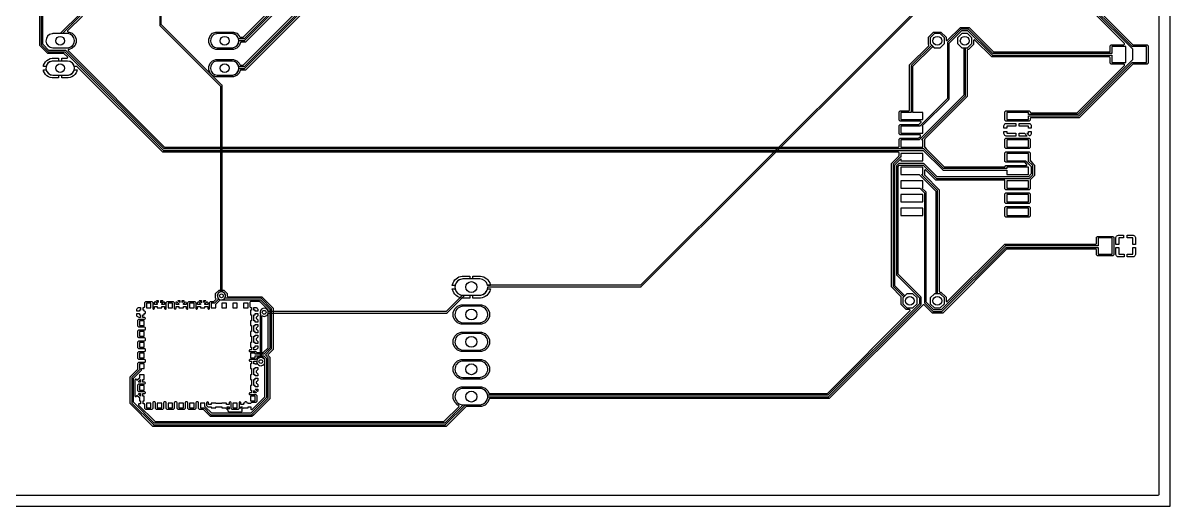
# Model space of a CAD drawing. Header units: millimetres. Extents: x -10 to 160, y 0 to 134.
# Drawn here: x 53.7 to 160, y 0 to 44.8 of the extents above; entities that cross this region are included whole.
import ezdxf

# ---------------------------------------------------------------- set-up
doc = ezdxf.new("R2010")
doc.units = ezdxf.units.MM

msp = doc.modelspace()

# ---------------------------------------------------------------- linework, layer by layer
at = {"layer": '16_copper'}
for points in [[(66.37, 82.83), (66.37, 44.65), (66.37, 44.64), (66.37, 44.64, 0.087654), (66.38, 44.61), (66.39, 44.61), (66.39, 44.6), (72.01, 38.98), (72.01, 19.88), (71.96, 19.87, 0.876976), (72.11, 19.13), (72.16, 19.14, 0.818106), (72.16, 19.88), (72.16, 39.01), (72.16, 39.02), (72.16, 39.03, 0.087654), (72.15, 39.06), (72.14, 39.06), (72.14, 39.07), (66.52, 44.68), (66.52, 82.87)], [(143.81, 53.39), (110.92, 20.5), (96.75, 20.5), (96.75, 20.51, 0.330355), (96.05, 21.08), (94.45, 21.08), (94.38, 21.07, 0.862606), (94.38, 19.57), (94.43, 19.56), (92.93, 18.06), (76.42, 18.06), (76.41, 18.11, 1), (75.69, 17.86), (75.71, 17.82), (75.73, 17.77, 0.32024), (75.67, 17.69), (75.67, 17.69), (75.67, 17.68), (75.67, 13.78), (75.62, 13.77, 0.876976), (75.77, 13.03), (75.82, 13.04, 0.818106), (75.82, 13.78), (75.82, 17.65), (75.84, 17.67), (75.88, 17.64, 0.491232), (76.42, 17.91), (92.96, 17.91), (92.97, 17.91), (92.98, 17.91, 0.087654), (93.01, 17.92), (93.01, 17.92), (93.02, 17.93), (94.65, 19.56), (96.05, 19.56), (96.12, 19.57, 0.357806), (96.77, 20.28), (96.77, 20.35), (110.95, 20.35), (110.96, 20.35), (110.96, 20.35, 0.087654), (110.99, 20.36), (110.99, 20.36), (111, 20.37), (143.9, 53.26)]]:
    msp.add_lwpolyline(points, format="xyb", dxfattribs=at)
for points in [[(57.91, 42.53, 0.906346), (57.84, 43.84), (56.46, 43.84), (56.39, 43.83, 0.906346), (56.46, 42.52), (57.84, 42.52)], [(73.15, 42.53, 0.906346), (73.08, 43.84), (71.7, 43.84), (71.63, 43.83, 0.906346), (71.7, 42.52), (73.08, 42.52)], [(57.91, 39.99, 0.906346), (57.84, 41.3), (56.46, 41.3), (56.39, 41.29, 0.906346), (56.46, 39.98), (57.84, 39.98)], [(73.15, 39.99, 0.906346), (73.08, 41.3), (71.7, 41.3), (71.63, 41.29, 0.906346), (71.7, 39.98), (73.08, 39.98)], [(96.12, 17.03, 0.906347), (96.05, 18.54), (94.45, 18.54), (94.38, 18.53, 0.906347), (94.45, 17.02), (96.05, 17.02)], [(96.12, 14.49, 0.906347), (96.05, 16), (94.45, 16), (94.38, 15.99, 0.906347), (94.45, 14.48), (96.05, 14.48)], [(96.12, 11.95, 0.906347), (96.05, 13.46), (94.45, 13.46), (94.38, 13.45, 0.906347), (94.45, 11.94), (96.05, 11.94)], [(96.12, 9.41, 0.906347), (96.05, 10.92), (94.45, 10.92), (94.38, 10.91, 0.906347), (94.45, 9.4), (96.05, 9.4)]]:
    msp.add_lwpolyline(points, format="xyb", close=True, dxfattribs=at)
for points in [[(139.09, 42.91), (139.09, 43.45), (138.7, 43.84), (138.16, 43.84), (137.77, 43.45), (137.77, 42.91), (138.16, 42.52), (138.7, 42.52)], [(141.63, 42.91), (141.63, 43.45), (141.24, 43.84), (140.7, 43.84), (140.31, 43.45), (140.31, 42.91), (140.7, 42.52), (141.24, 42.52)], [(136.55, 18.78), (136.55, 19.32), (136.16, 19.71), (135.62, 19.71), (135.23, 19.32), (135.23, 18.78), (135.62, 18.39), (136.16, 18.39)], [(139.09, 18.78), (139.09, 19.32), (138.7, 19.71), (138.16, 19.71), (137.77, 19.32), (137.77, 18.78), (138.16, 18.39), (138.7, 18.39)]]:
    msp.add_lwpolyline(points, close=True, dxfattribs=at)
at = {"layer": '1_copper'}
for points in [[(158.91, 1.02, 0.392588), (158.98, 1.09), (158.98, 133.2), (158.98, 133.2, 0.392588), (158.91, 133.27), (-9.07, 133.27), (-9.07, 133.27, 0.392588), (-9.14, 133.2), (-9.14, 1.09), (-9.14, 1.09, 0.392588), (-9.07, 1.02), (158.91, 1.02)], [(73.15, 39.99, 0.357805), (73.71, 40.61), (73.71, 40.61), (74.22, 40.61), (74.23, 40.62), (74.24, 40.62, 0.087654), (74.26, 40.63), (74.27, 40.63), (74.27, 40.64), (132.34, 98.7), (132.38, 98.74), (132.4, 98.76, 0.752228), (132.29, 98.87), (132.28, 98.86, 0.183633), (132.23, 98.81), (74.19, 40.77), (73.7, 40.77), (73.69, 40.8, 0.330356), (73.08, 41.3), (71.7, 41.3), (71.63, 41.29, 0.906346), (71.7, 39.98), (73.08, 39.98)], [(137.08, 35.26), (137.01, 35.26), (139.5, 37.74), (139.5, 37.75), (139.51, 37.75, 0.087651), (139.52, 37.78), (139.52, 37.79), (139.52, 37.8), (139.52, 42.95), (140.7, 44.12), (141.24, 44.12), (143.51, 41.86), (143.51, 41.85), (143.52, 41.85, 0.087651), (143.54, 41.84), (143.55, 41.84), (143.56, 41.83), (154.61, 41.83), (154.61, 41.16), (155.91, 41.16), (155.91, 42.66), (154.61, 42.66), (154.61, 41.99), (143.59, 41.99), (141.33, 44.25), (141.32, 44.25), (141.32, 44.26, 0.087651), (141.29, 44.27), (141.28, 44.27), (141.27, 44.27), (140.67, 44.27), (140.66, 44.27), (140.65, 44.27, 0.087654), (140.62, 44.26), (140.62, 44.26), (140.61, 44.25), (139.39, 43.03), (139.39, 43.02), (139.38, 43.02, 0.087651), (139.37, 42.99), (139.37, 42.99), (139.37, 42.98), (139.37, 37.83), (136.8, 35.26), (135.05, 35.26), (135.05, 34.59), (137.08, 34.59)], [(137.08, 36.53), (136.17, 36.53), (136.17, 40.81), (138.02, 42.66), (138.16, 42.52), (138.7, 42.52), (139.09, 42.91), (139.09, 43.45), (138.7, 43.84), (138.16, 43.84), (137.77, 43.45), (137.77, 42.91), (137.91, 42.77), (136.04, 40.9), (136.03, 40.89), (136.03, 40.88, 0.087651), (136.02, 40.86), (136.02, 40.85), (136.02, 40.84), (136.02, 36.53), (135.05, 36.53), (135.05, 35.86), (137.08, 35.86)], [(137.08, 33.99), (136.96, 33.99), (141.02, 38.05), (141.03, 38.05), (141.03, 38.06, 0.087651), (141.04, 38.08), (141.05, 38.09), (141.05, 38.1), (141.05, 42.52), (141.24, 42.52), (141.63, 42.91), (141.63, 43.45), (141.24, 43.84), (140.7, 43.84), (140.31, 43.45), (140.31, 42.91), (140.7, 42.52), (140.89, 42.52), (140.89, 38.13), (136.75, 33.99), (135.05, 33.99), (135.05, 33.32), (137.08, 33.32)], [(55.59, 40.79), (55.61, 40.91), (55.68, 41.07), (55.78, 41.22), (55.91, 41.35), (56.06, 41.45), (56.22, 41.52), (56.4, 41.55), (57, 41.55), (57, 41.3), (56.46, 41.3), (56.39, 41.29, 0.303347), (55.85, 40.8), (55.85, 40.79)], [(56.4, 39.73), (56.22, 39.76), (56.06, 39.83), (55.91, 39.93), (55.78, 40.06), (55.68, 40.21), (55.61, 40.37), (55.59, 40.49), (55.85, 40.49), (55.85, 40.48, 0.330356), (56.46, 39.98), (57, 39.98), (57, 39.73)], [(57.3, 39.73), (57.3, 39.98), (57.84, 39.98), (57.91, 39.99, 0.303347), (58.45, 40.48), (58.45, 40.49), (58.71, 40.49), (58.69, 40.37), (58.62, 40.21), (58.52, 40.06), (58.39, 39.93), (58.24, 39.83), (58.08, 39.76), (57.9, 39.73)], [(92.82, 7.54), (92.83, 7.55, 0.087654), (92.85, 7.56), (92.86, 7.56), (92.87, 7.57), (94.7, 9.4), (96.05, 9.4), (96.12, 9.41, 0.357806), (96.77, 10.12), (96.77, 10.13), (128.32, 10.13), (128.33, 10.14), (128.34, 10.14, 0.087654), (128.36, 10.15), (128.37, 10.15), (128.37, 10.16), (136.91, 18.69), (136.91, 18.7), (136.92, 18.7, 0.087651), (136.93, 18.73), (136.93, 18.74), (136.93, 18.75), (136.93, 19.35), (136.93, 19.36), (136.93, 19.37, 0.087654), (136.92, 19.4), (136.91, 19.4), (136.91, 19.41), (134.8, 21.52), (134.8, 31.52), (134.91, 31.62), (137.13, 31.62), (138.33, 30.43), (138.33, 30.42), (138.34, 30.42, 0.087651), (138.36, 30.41), (138.37, 30.41), (138.38, 30.4), (146.91, 30.4), (146.92, 30.41), (146.93, 30.41, 0.087654), (146.95, 30.42), (146.96, 30.42), (146.97, 30.43), (147.27, 30.73), (147.28, 30.74), (147.28, 30.74, 0.087651), (147.29, 30.77), (147.29, 30.78), (147.29, 30.78), (147.29, 31.55), (147.29, 31.56), (147.29, 31.56, 0.087654), (147.28, 31.59), (147.28, 31.59), (147.27, 31.6), (146.82, 32.05), (146.89, 32.05), (146.89, 32.72), (144.86, 32.72), (144.86, 32.05), (146.6, 32.05), (147.14, 31.52), (147.14, 30.82), (146.88, 30.56), (138.41, 30.56), (137.21, 31.75), (137.21, 31.76), (137.2, 31.76, 0.087651), (137.18, 31.77), (137.17, 31.77), (137.16, 31.78), (134.87, 31.78), (134.87, 31.77), (134.86, 31.77, 0.087654), (134.83, 31.76), (134.83, 31.76), (134.82, 31.75), (134.67, 31.6), (134.66, 31.59), (134.66, 31.59, 0.087651), (134.65, 31.56), (134.65, 31.56), (134.65, 31.55), (134.65, 21.49), (134.65, 21.48), (134.65, 21.47, 0.087654), (134.66, 21.45), (134.66, 21.44), (134.67, 21.43), (136.78, 19.32), (136.78, 18.78), (128.29, 10.29), (96.76, 10.29), (96.75, 10.35, 0.330355), (96.05, 10.92), (94.45, 10.92), (94.38, 10.91, 0.906347), (94.45, 9.4), (94.48, 9.4), (92.78, 7.7), (65.87, 7.7), (63.93, 9.63), (63.93, 11.86), (64.67, 12.6), (64.68, 12.6), (64.68, 12.61, 0.087651), (64.69, 12.63), (64.69, 12.64), (64.69, 12.65), (64.69, 12.76), (64.92, 12.76), (64.92, 13.19), (64.49, 13.19), (64.49, 12.76), (64.54, 12.76), (64.54, 12.68), (63.8, 11.94), (63.8, 11.93), (63.79, 11.93, 0.087651), (63.78, 11.9), (63.78, 11.9), (63.78, 11.89), (63.78, 9.6), (63.78, 9.59), (63.78, 9.58, 0.087654), (63.79, 9.56), (63.8, 9.55), (63.8, 9.55), (65.78, 7.57), (65.79, 7.56), (65.8, 7.56, 0.087651), (65.82, 7.55), (65.83, 7.54), (65.84, 7.54), (92.81, 7.54)], [(136.55, 18.78), (136.55, 19.32), (136.16, 19.71), (135.62, 19.71), (135.43, 19.52), (134.49, 20.45), (134.49, 31.67), (135.05, 32.23), (135.05, 32.05), (137.08, 32.05), (137.08, 32.72), (135.05, 32.72), (135.05, 32.38), (135.03, 32.38, 0.14431), (134.99, 32.37), (134.98, 32.37), (134.97, 32.36), (134.36, 31.75), (134.36, 31.75), (134.35, 31.74, 0.087651), (134.34, 31.72), (134.34, 31.71), (134.34, 31.7), (134.34, 20.42), (134.34, 20.41), (134.34, 20.4, 0.087654), (134.35, 20.38), (134.36, 20.37), (134.36, 20.37), (135.32, 19.41), (135.23, 19.32), (135.23, 18.78), (135.62, 18.39), (136.16, 18.39)], [(139.09, 18.78), (139.09, 19.32), (138.7, 19.71), (138.46, 19.71), (138.46, 29.26), (138.45, 29.27), (138.45, 29.28, 0.087654), (138.44, 29.3), (138.44, 29.31), (138.43, 29.31), (136.96, 30.78), (137.08, 30.78), (137.08, 31.45), (135.05, 31.45), (135.05, 30.78), (136.75, 30.78), (138.3, 29.23), (138.3, 19.71), (138.16, 19.71), (137.77, 19.32), (137.77, 18.78), (138.16, 18.39), (138.7, 18.39)], [(138.84, 18.06), (138.85, 18.06, 0.087654), (138.88, 18.07), (138.88, 18.08), (138.89, 18.08), (144.81, 24), (153.34, 24), (153.34, 23.38), (154.64, 23.38), (154.64, 24.88), (153.34, 24.88), (153.34, 24.16), (144.78, 24.16), (144.77, 24.15), (144.76, 24.15, 0.087654), (144.74, 24.14), (144.73, 24.14), (144.73, 24.13), (138.8, 18.21), (138.11, 18.21), (137.39, 18.93), (137.39, 29.11), (137.39, 29.12), (137.39, 29.13, 0.087654), (137.38, 29.15), (137.37, 29.16), (137.37, 29.16), (137.01, 29.51), (137.08, 29.51), (137.08, 30.18), (135.05, 30.18), (135.05, 29.51), (136.8, 29.51), (137.24, 29.08), (137.24, 18.9), (137.24, 18.89), (137.24, 18.88, 0.087654), (137.25, 18.86), (137.25, 18.85), (137.26, 18.84), (138.02, 18.08), (138.03, 18.08), (138.03, 18.07, 0.087651), (138.06, 18.06), (138.07, 18.06), (138.07, 18.06), (138.84, 18.06)], [(93.48, 20.47), (93.5, 20.56), (93.55, 20.71), (93.62, 20.85), (93.71, 20.98), (93.83, 21.09), (93.96, 21.19), (94.1, 21.26), (94.25, 21.31), (94.41, 21.34), (95.1, 21.34), (95.1, 21.08), (94.45, 21.08), (94.38, 21.07, 0.303346), (93.75, 20.51), (93.74, 20.47)], [(96.76, 20.47), (96.75, 20.51, 0.330355), (96.05, 21.08), (95.4, 21.08), (95.4, 21.34), (96.09, 21.34), (96.25, 21.31), (96.4, 21.26), (96.54, 21.19), (96.67, 21.09), (96.79, 20.98), (96.88, 20.85), (96.95, 20.71), (97, 20.56), (97.02, 20.47)], [(76.58, 18.26), (76.58, 14.66), (76.02, 14.1), (75.21, 14.1), (75.21, 14.19), (74.78, 14.19), (74.78, 13.76), (75.21, 13.76), (75.21, 13.94), (76.02, 13.94), (76.28, 13.68), (76.28, 10.09), (74.8, 8.61), (71.2, 8.61), (70.56, 9.25), (70.56, 9.54), (70.14, 9.54), (70.14, 9.11), (70.49, 9.11), (71.12, 8.48), (71.12, 8.48), (71.13, 8.47, 0.087651), (71.15, 8.46), (71.16, 8.46), (71.17, 8.46), (74.83, 8.46), (74.84, 8.46), (74.85, 8.46, 0.087654), (74.87, 8.47), (74.88, 8.48), (74.88, 8.48), (76.41, 10), (76.41, 10.01), (76.42, 10.02, 0.087651), (76.43, 10.04), (76.43, 10.05), (76.43, 10.06), (76.43, 13.72), (76.43, 13.72), (76.43, 13.73, 0.087654), (76.42, 13.76), (76.41, 13.76), (76.41, 13.77), (76.16, 14.02), (76.71, 14.58), (76.72, 14.58), (76.72, 14.59, 0.087651), (76.73, 14.61), (76.73, 14.62), (76.73, 14.63), (76.73, 18.29), (76.73, 18.3), (76.73, 18.3, 0.087654), (76.72, 18.33), (76.72, 18.33), (76.71, 18.34), (75.8, 19.26), (75.79, 19.26), (75.78, 19.27, 0.087651), (75.76, 19.28), (75.75, 19.28), (75.74, 19.28), (72.39, 19.28), (72.4, 19.3, 1), (71.77, 19.72), (71.75, 19.67, 0.303346), (71.8, 19.26), (71.84, 19.22), (71.84, 19.22), (71.45, 18.83), (71.14, 18.83), (71.14, 18.4), (71.56, 18.4), (71.56, 18.73), (71.96, 19.13), (75.71, 19.13)], [(94.41, 19.3), (94.25, 19.33), (94.1, 19.38), (93.96, 19.45), (93.83, 19.55), (93.71, 19.66), (93.62, 19.79), (93.55, 19.93), (93.5, 20.08), (93.48, 20.17), (93.74, 20.17), (93.75, 20.13, 0.330355), (94.45, 19.56), (95.1, 19.56), (95.1, 19.3)], [(95.4, 19.3), (95.4, 19.56), (96.05, 19.56), (96.12, 19.57, 0.303346), (96.75, 20.13), (96.76, 20.17), (97.02, 20.17), (97, 20.08), (96.95, 19.93), (96.88, 19.79), (96.79, 19.66), (96.67, 19.55), (96.54, 19.45), (96.4, 19.38), (96.25, 19.33), (96.09, 19.3)], [(75.93, 14.25), (75.94, 14.25, 0.087654), (75.96, 14.26), (75.97, 14.27), (75.98, 14.27), (76.41, 14.7), (76.41, 14.71), (76.42, 14.72, 0.087651), (76.43, 14.74), (76.43, 14.75), (76.43, 14.76), (76.43, 18.16), (76.43, 18.17), (76.43, 18.17), (76.43, 18.17), (76.43, 18.18, 0.01577), (76.43, 18.18), (76.42, 18.19), (76.42, 18.19), (76.42, 18.19), (76.42, 18.2, 0.015774), (76.42, 18.2), (76.41, 18.21), (76.41, 18.21), (76.41, 18.21), (76.41, 18.21), (76.41, 18.22), (75.67, 18.95), (75.66, 18.96), (75.66, 18.96, 0.087651), (75.63, 18.97), (75.63, 18.97), (75.62, 18.97), (74.79, 18.97), (74.79, 18.97, 0.392588), (74.72, 18.9), (74.72, 18.52), (74.72, 18.51, 0.392588), (74.79, 18.44), (74.89, 18.44), (74.89, 18.19), (74.78, 18.19), (74.78, 17.76), (74.89, 17.76), (74.89, 17.19), (74.78, 17.19), (74.78, 16.76), (74.89, 16.76), (74.89, 16.19), (74.78, 16.19), (74.78, 15.76), (74.89, 15.76), (74.89, 15.19), (74.78, 15.19), (74.78, 14.76), (74.89, 14.76), (74.89, 14.5), (74.74, 14.5), (74.74, 14.5), (74.73, 14.5, 0.02873), (74.72, 14.5), (74.72, 14.5), (74.72, 14.5), (74.71, 14.5), (74.71, 14.5), (74.71, 14.5, 0.298047), (74.66, 14.42), (74.66, 14.41, 0.414214), (74.74, 14.34), (75.27, 14.34), (75.34, 14.27), (75.35, 14.27), (75.35, 14.26, 0.087651), (75.38, 14.25), (75.38, 14.25), (75.39, 14.25), (75.92, 14.25)], [(96.12, 17.03, 0.906347), (96.05, 18.54), (94.45, 18.54), (94.38, 18.53, 0.906347), (94.45, 17.02), (96.05, 17.02)], [(75.21, 17.08), (75.21, 17.19), (75.1, 17.19), (75.1, 17.76), (75.21, 17.76), (75.21, 17.86), (75.46, 17.86), (75.46, 17.72), (75.45, 17.66), (75.41, 17.6), (75.37, 17.55), (75.34, 17.54, 0.430555), (75.31, 17.43), (75.32, 17.42), (75.32, 17.42), (75.32, 17.42), (75.33, 17.41), (75.33, 17.41, 0.016747), (75.34, 17.4), (75.37, 17.39), (75.41, 17.34), (75.45, 17.28), (75.46, 17.22), (75.46, 17.08)], [(75.21, 16.08), (75.21, 16.19), (75.1, 16.19), (75.1, 16.76), (75.21, 16.76), (75.21, 16.86), (75.46, 16.86), (75.46, 16.72), (75.45, 16.66), (75.41, 16.6), (75.37, 16.55), (75.34, 16.54, 0.430484), (75.31, 16.43), (75.32, 16.42), (75.32, 16.42), (75.32, 16.42), (75.33, 16.41), (75.33, 16.41, 0.016745), (75.34, 16.4), (75.37, 16.39), (75.41, 16.34), (75.45, 16.28), (75.46, 16.22), (75.46, 16.08)], [(96.12, 14.49, 0.906347), (96.05, 16), (94.45, 16), (94.38, 15.99, 0.906347), (94.45, 14.48), (96.05, 14.48)], [(75.21, 15.08), (75.21, 15.19), (75.1, 15.19), (75.1, 15.76), (75.21, 15.76), (75.21, 15.86), (75.46, 15.86), (75.46, 15.72), (75.45, 15.66), (75.41, 15.6), (75.37, 15.55), (75.34, 15.54, 0.430518), (75.31, 15.43), (75.32, 15.42), (75.32, 15.42), (75.32, 15.42), (75.33, 15.41), (75.33, 15.41, 0.016753), (75.34, 15.4), (75.37, 15.39), (75.41, 15.34), (75.45, 15.28), (75.46, 15.22), (75.46, 15.08)], [(72.14, 9.54), (72.14, 9.53), (71.56, 9.53), (71.56, 9.54), (71.14, 9.54), (71.14, 9.43), (70.88, 9.43), (70.88, 9.58), (70.88, 9.58), (70.88, 9.59, 0.02873), (70.88, 9.6), (70.88, 9.6), (70.88, 9.6), (70.88, 9.61), (70.88, 9.61), (70.88, 9.61, 0.298047), (70.8, 9.66), (70.79, 9.66, 0.414214), (70.72, 9.58), (70.72, 9.34), (70.72, 9.33), (70.72, 9.33, 0.072148), (70.73, 9.3), (70.73, 9.3), (70.74, 9.29), (70.79, 9.24), (70.8, 9.23), (70.8, 9.23, 0.087651), (70.83, 9.22), (70.83, 9.22), (70.84, 9.22), (71.14, 9.22), (71.14, 9.11), (71.56, 9.11), (71.56, 9.22), (72.14, 9.22), (72.14, 9.11), (72.47, 9.11), (72.7, 8.88), (72.69, 8.88), (72.69, 8.87, 0.402589), (72.74, 8.77), (72.75, 8.76), (72.75, 8.76, 0.008645), (72.76, 8.76), (73.94, 8.76), (73.95, 8.76), (73.95, 8.76, 0.547525), (74, 8.89), (73.99, 8.9), (73.98, 8.9, 0.009292), (73.98, 8.91), (73.98, 8.91), (73.96, 8.93), (74.14, 9.11), (74.56, 9.11), (74.56, 9.22), (74.82, 9.22), (74.82, 9.08), (74.81, 9.04, 0.663356), (74.92, 8.95), (74.93, 8.96), (74.93, 8.96, 0.009565), (74.94, 8.97), (76.1, 10.13), (76.11, 10.14), (76.11, 10.14, 0.087651), (76.12, 10.17), (76.12, 10.18), (76.12, 10.18), (76.12, 13.59), (76.12, 13.6), (76.12, 13.6), (76.12, 13.6), (76.12, 13.61, 0.01578), (76.12, 13.61), (76.12, 13.62), (76.12, 13.62), (76.12, 13.62), (76.11, 13.63, 0.015783), (76.11, 13.63), (76.11, 13.64), (76.11, 13.64), (76.1, 13.64), (76.1, 13.64), (76.1, 13.64), (75.98, 13.77), (75.97, 13.77), (75.96, 13.78, 0.087651), (75.94, 13.79), (75.93, 13.79), (75.92, 13.79), (75.44, 13.79), (75.43, 13.79, 0.334879), (75.36, 13.73), (75.36, 13.73, 0.022111), (75.36, 13.72), (75.36, 13.69), (75.27, 13.6), (74.74, 13.6), (74.73, 13.6, 0.352856), (74.66, 13.53), (74.66, 13.52, 0.329578), (74.71, 13.44), (74.72, 13.44), (74.72, 13.44), (74.72, 13.44), (74.72, 13.44), (74.73, 13.44, 0.03293), (74.74, 13.44), (74.74, 13.44), (74.74, 13.44), (74.89, 13.44), (74.89, 13.19), (74.78, 13.19), (74.78, 12.76), (74.89, 12.76), (74.89, 12.19), (74.78, 12.19), (74.78, 11.76), (74.89, 11.76), (74.89, 11.19), (74.78, 11.19), (74.78, 10.76), (74.89, 10.76), (74.89, 10.5), (74.74, 10.5), (74.74, 10.5), (74.73, 10.5, 0.02873), (74.72, 10.5), (74.72, 10.5), (74.72, 10.5), (74.71, 10.5), (74.71, 10.5), (74.71, 10.5, 0.298047), (74.66, 10.42), (74.66, 10.41, 0.414214), (74.74, 10.34), (75.27, 10.34), (75.36, 10.25), (75.36, 9.69), (75.27, 9.6), (74.9, 9.6), (74.89, 9.6, 0.392588), (74.82, 9.53), (74.82, 9.53), (74.56, 9.53), (74.56, 9.54), (74.46, 9.54), (74.46, 9.58, 0.393451), (74.39, 9.66), (74.38, 9.66, 0.633437), (74.24, 9.58), (74.24, 9.54), (74.14, 9.54), (74.14, 9.43), (73.88, 9.43), (73.88, 9.58), (73.88, 9.58), (73.88, 9.59, 0.02873), (73.88, 9.6), (73.88, 9.6), (73.88, 9.6), (73.88, 9.61), (73.88, 9.61), (73.88, 9.61, 0.298047), (73.8, 9.66), (73.79, 9.66, 0.414214), (73.72, 9.58), (73.72, 9.05), (73.63, 8.96), (73.07, 8.96), (72.98, 9.05), (72.98, 9.58), (72.98, 9.59, 0.352856), (72.91, 9.66), (72.9, 9.66, 0.329578), (72.82, 9.61), (72.82, 9.6), (72.82, 9.6), (72.82, 9.6), (72.82, 9.6), (72.82, 9.59, 0.03293), (72.82, 9.58), (72.82, 9.58), (72.82, 9.58), (72.82, 9.43), (72.56, 9.43), (72.56, 9.54)], [(75.21, 13.18), (75.21, 13.19), (75.1, 13.19), (75.1, 13.44), (75.24, 13.44), (75.31, 13.42), (75.36, 13.39), (75.36, 13.39), (75.37, 13.34, 0.065543), (75.4, 13.24), (75.43, 13.2), (75.41, 13.18)], [(75.21, 12.08), (75.21, 12.19), (75.1, 12.19), (75.1, 12.76), (75.21, 12.76), (75.21, 12.86), (75.46, 12.86), (75.46, 12.72), (75.45, 12.66), (75.41, 12.6), (75.37, 12.55), (75.34, 12.54, 0.430518), (75.31, 12.43), (75.32, 12.42), (75.32, 12.42), (75.32, 12.42), (75.33, 12.41), (75.33, 12.41, 0.016753), (75.34, 12.4), (75.37, 12.39), (75.41, 12.34), (75.45, 12.28), (75.46, 12.22), (75.46, 12.08)], [(96.12, 11.95, 0.906347), (96.05, 13.46), (94.45, 13.46), (94.38, 13.45, 0.906347), (94.45, 11.94), (96.05, 11.94)], [(75.21, 11.08), (75.21, 11.19), (75.1, 11.19), (75.1, 11.76), (75.21, 11.76), (75.21, 11.86), (75.46, 11.86), (75.46, 11.72), (75.45, 11.66), (75.41, 11.6), (75.37, 11.55), (75.34, 11.54, 0.430518), (75.31, 11.43), (75.32, 11.42), (75.32, 11.42), (75.32, 11.42), (75.33, 11.41), (75.33, 11.41, 0.016753), (75.34, 11.4), (75.37, 11.39), (75.41, 11.34), (75.45, 11.28), (75.46, 11.22), (75.46, 11.08)]]:
    msp.add_lwpolyline(points, format="xyb", close=True, dxfattribs=at)
for points in [[(129.19, 97.93), (74.31, 43.05), (73.93, 43.05), (73.93, 43.05), (73.93, 43.05, 0.218346), (73.87, 43.02), (73.86, 43.01), (73.86, 43.01, 0.00789), (73.86, 43.01), (73.74, 42.72), (73.51, 42.49), (73.21, 42.37), (71.57, 42.37), (71.27, 42.49), (71.04, 42.72), (70.92, 43.02), (70.92, 43.34), (71.04, 43.64), (71.27, 43.87), (71.57, 43.99), (73.21, 43.99), (73.51, 43.87), (73.74, 43.64), (73.77, 43.56), (73.77, 43.56), (73.78, 43.55, 0.21835), (73.82, 43.51), (73.83, 43.51), (73.84, 43.51, 0.007896), (73.84, 43.51), (74.09, 43.51), (74.1, 43.51), (74.11, 43.51, 0.087654), (74.13, 43.52), (74.14, 43.53), (74.15, 43.53), (128.89, 98.27)], [(131.76, 97.91), (74.31, 40.46), (73.91, 40.46), (73.91, 40.46), (73.9, 40.46, 0.218353), (73.85, 40.43), (73.84, 40.42), (73.84, 40.42, 0.00789), (73.84, 40.42), (73.74, 40.18), (73.51, 39.95), (73.21, 39.83), (71.57, 39.83), (71.27, 39.95), (71.04, 40.18), (70.92, 40.48), (70.92, 40.8), (71.04, 41.1), (71.27, 41.33), (71.57, 41.45), (73.21, 41.45), (73.51, 41.33), (73.74, 41.1), (73.79, 40.97), (73.8, 40.97), (73.8, 40.96, 0.21835), (73.84, 40.92), (73.86, 40.92), (73.86, 40.92, 0.007886), (73.87, 40.92), (74.09, 40.92), (74.1, 40.92), (74.11, 40.92, 0.087654), (74.13, 40.93), (74.14, 40.94), (74.15, 40.94), (131.44, 98.24)], [(129.64, 98.81), (74.19, 43.36), (73.69, 43.36), (73.67, 43.4, 0.303347), (73.08, 43.84), (71.7, 43.84), (71.63, 43.83, 0.906346), (71.7, 42.52), (73.08, 42.52), (73.15, 42.53, 0.357805), (73.71, 43.15), (73.71, 43.21), (74.22, 43.21), (74.23, 43.21), (74.24, 43.21, 0.087654), (74.26, 43.22), (74.27, 43.22), (74.27, 43.23), (129.74, 98.69)], [(147.19, 52.17), (156.52, 42.83), (156.53, 42.83), (156.54, 42.82, 0.087651), (156.56, 42.81), (156.57, 42.81), (156.58, 42.81), (157.87, 42.81), (157.96, 42.72), (157.96, 41.1), (157.87, 41.01), (156.58, 41.01), (156.57, 41.01), (156.56, 41.01, 0.087654), (156.54, 41), (156.53, 40.99), (156.52, 40.99), (151.58, 36.04), (147.12, 36.04), (147.11, 36.04, 0.392588), (147.04, 35.97), (147.04, 35.8), (146.95, 35.71), (144.79, 35.71), (144.7, 35.8), (144.7, 36.59), (144.79, 36.68), (146.95, 36.68), (147.04, 36.59), (147.04, 36.58, 0.414214), (147.12, 36.5), (151.36, 36.5), (151.37, 36.5), (151.38, 36.5, 0.087654), (151.4, 36.51), (151.41, 36.52), (151.41, 36.52), (155.77, 40.88), (155.77, 40.88), (155.77, 40.88, 0.54841), (155.74, 41), (155.73, 41.01), (155.72, 41.01, 0.01577), (155.71, 41.01), (154.55, 41.01), (154.46, 41.1), (154.46, 41.61), (154.46, 41.61, 0.392588), (154.38, 41.68), (143.47, 41.68), (141.91, 43.23), (141.91, 43.24), (141.91, 43.24, 0.54841), (141.79, 43.2), (141.78, 43.19), (141.78, 43.19, 0.01577), (141.78, 43.18), (141.78, 42.84), (141.31, 42.37), (141.27, 42.37, 0.414214), (141.2, 42.29), (141.2, 38.01), (137.26, 34.07), (137.26, 34.06), (137.25, 34.06), (137.25, 34.06), (137.25, 34.06), (137.25, 34.05, 0.01577), (137.25, 34.05), (137.24, 34.04), (137.24, 34.04), (137.24, 34.04), (137.24, 34.03, 0.015767), (137.24, 34.03), (137.24, 34.02), (137.24, 34.02), (137.24, 34.02), (137.24, 34.01), (137.24, 33.35), (137.24, 33.34), (137.24, 33.33, 0.087654), (137.25, 33.31), (137.25, 33.3), (137.26, 33.3), (137.41, 33.14), (137.41, 33.14), (139.06, 31.49), (139.07, 31.49), (139.07, 31.48, 0.087651), (139.1, 31.47), (139.11, 31.47), (139.12, 31.47), (144.63, 31.47), (144.64, 31.47), (144.65, 31.47, 0.087654), (144.68, 31.48), (144.68, 31.49), (144.69, 31.49), (144.79, 31.6), (146.66, 31.6), (146.66, 31.6), (146.67, 31.6, 0.54841), (146.73, 31.71), (146.72, 31.72), (146.72, 31.72, 0.015772), (146.71, 31.73), (146.56, 31.88), (146.56, 31.89), (146.55, 31.89, 0.087651), (146.52, 31.9), (146.52, 31.9), (146.51, 31.9), (144.79, 31.9), (144.7, 31.99), (144.7, 32.78), (144.79, 32.87), (146.95, 32.87), (147.04, 32.78), (147.04, 32.08), (147.04, 32.07), (147.04, 32.06, 0.087654), (147.05, 32.04), (147.06, 32.03), (147.06, 32.03), (147.29, 31.8), (147.45, 31.64), (147.45, 30.69), (147.06, 30.31), (147.06, 30.3), (147.05, 30.29, 0.087651), (147.04, 30.27), (147.04, 30.26), (147.04, 30.25), (147.04, 29.45), (146.95, 29.36), (144.79, 29.36), (144.7, 29.45), (144.7, 30.18), (144.7, 30.18, 0.392588), (144.63, 30.25), (138.28, 30.25), (137.37, 31.17), (137.36, 31.17), (137.36, 31.17), (137.36, 31.18), (137.35, 31.18), (137.35, 31.18), (137.35, 31.18, 0.018636), (137.34, 31.19), (137.34, 31.19), (137.34, 31.19), (137.33, 31.19), (137.33, 31.19), (137.33, 31.19, 0.237958), (137.26, 31.17), (137.26, 31.17), (137.26, 31.17), (137.25, 31.16), (137.25, 31.16), (137.25, 31.16, 0.018633), (137.25, 31.16), (137.24, 31.15), (137.24, 31.15), (137.24, 31.15), (137.24, 31.14, 0.018634), (137.24, 31.14), (137.24, 31.13), (137.24, 31.13), (137.24, 31.12), (137.24, 31.12, 0.01577), (137.24, 31.12), (137.24, 30.76), (137.24, 30.75), (137.24, 30.74, 0.087654), (137.25, 30.72), (137.25, 30.71), (137.26, 30.7), (138.61, 29.36), (138.61, 19.94), (138.61, 19.93, 0.392588), (138.68, 19.86), (138.77, 19.86), (139.24, 19.39), (139.24, 19.05), (139.24, 19.05), (139.24, 19.04, 0.54841), (139.36, 18.98), (139.36, 18.99), (139.37, 18.99, 0.015772), (139.37, 19), (144.69, 24.31), (153.11, 24.31), (153.12, 24.31, 0.392588), (153.19, 24.38), (153.19, 24.94), (153.28, 25.03), (154.7, 25.03), (154.79, 24.94), (154.79, 23.32), (154.7, 23.23), (153.28, 23.23), (153.19, 23.32), (153.19, 23.77), (153.19, 23.78, 0.392588), (153.11, 23.85), (144.91, 23.85), (144.9, 23.85), (144.89, 23.85, 0.087654), (144.86, 23.84), (144.86, 23.83), (144.85, 23.83), (138.93, 17.91), (137.98, 17.91), (137.24, 18.65), (137.21, 18.67, 0.037273), (137.21, 18.68), (137.2, 18.68), (137.2, 18.68), (137.2, 18.68), (137.2, 18.69, 0.037279), (137.19, 18.69), (137.18, 18.69), (137.18, 18.69), (137.18, 18.69), (137.18, 18.69), (137.18, 18.69, 0.109364), (137.14, 18.69), (137.14, 18.69), (137.14, 18.69), (137.14, 18.69), (137.14, 18.69), (137.13, 18.69, 0.037296), (137.12, 18.69), (137.12, 18.68), (137.12, 18.68), (137.12, 18.68), (137.11, 18.68, 0.03444), (137.11, 18.67), (128.42, 9.98), (96.98, 9.98), (96.98, 9.98), (96.98, 9.98, 0.218346), (96.92, 9.95), (96.91, 9.94), (96.91, 9.94, 0.00789), (96.91, 9.94), (96.79, 9.64), (96.53, 9.38), (96.19, 9.25), (94.79, 9.25), (94.78, 9.24), (94.78, 9.24, 0.087654), (94.75, 9.23), (94.75, 9.23), (94.74, 9.22), (92.91, 7.39), (65.74, 7.39), (63.63, 9.51), (63.63, 11.98), (63.78, 12.14), (64.32, 12.67), (64.32, 12.68), (64.33, 12.68, 0.087651), (64.34, 12.71), (64.34, 12.72), (64.34, 12.72), (64.34, 13.25), (64.43, 13.34), (64.96, 13.34), (64.97, 13.34, 0.392588), (65.04, 13.41), (65.04, 13.53), (65.04, 13.53, 0.392588), (64.96, 13.6), (64.43, 13.6), (64.34, 13.69), (64.34, 14.25), (64.43, 14.34), (64.96, 14.34), (64.97, 14.34, 0.392588), (65.04, 14.41), (65.04, 14.53), (65.04, 14.53, 0.392588), (64.96, 14.6), (64.43, 14.6), (64.34, 14.69), (64.34, 15.25), (64.43, 15.34), (64.96, 15.34), (64.97, 15.34, 0.334879), (65.04, 15.4), (65.04, 15.4), (65.04, 15.41), (65.04, 15.41), (65.04, 15.41), (65.04, 15.41), (65.04, 15.53), (65.04, 15.53, 0.392588), (64.96, 15.6), (64.43, 15.6), (64.34, 15.69), (64.34, 16.25), (64.43, 16.34), (64.96, 16.34), (64.97, 16.34, 0.392588), (65.04, 16.41), (65.04, 16.53), (65.04, 16.53, 0.392588), (64.96, 16.6), (64.43, 16.6), (64.34, 16.69), (64.34, 17.25), (64.43, 17.34), (64.96, 17.34), (64.97, 17.34, 0.352856), (65.04, 17.41), (65.04, 17.42, 0.329578), (64.99, 17.5), (64.98, 17.5), (64.98, 17.5), (64.98, 17.5), (64.98, 17.5), (64.97, 17.5, 0.03293), (64.96, 17.5), (64.96, 17.5), (64.96, 17.5), (64.81, 17.5), (64.81, 17.76), (64.92, 17.76), (64.92, 17.86), (64.96, 17.86, 0.393451), (65.04, 17.93), (65.04, 17.94, 0.633437), (64.96, 18.08), (64.92, 18.08), (64.92, 18.19), (64.85, 18.19), (64.85, 18.44), (64.91, 18.44, 0.414214), (64.98, 18.52), (64.98, 18.89), (65.07, 18.98), (65.63, 18.98), (65.72, 18.89), (65.72, 18.36), (65.72, 18.35, 0.352856), (65.79, 18.28), (65.8, 18.28, 0.249714), (65.87, 18.31), (65.87, 18.32), (65.87, 18.32), (65.87, 18.32), (65.87, 18.32), (65.87, 18.32, 0.030678), (65.88, 18.33), (65.88, 18.34), (65.88, 18.34), (65.88, 18.34), (65.88, 18.35, 0.030717), (65.88, 18.36), (65.88, 18.36), (65.88, 18.36), (65.88, 18.51), (66.14, 18.51), (66.14, 18.4), (66.56, 18.4), (66.56, 18.51), (66.82, 18.51), (66.82, 18.36), (66.82, 18.36), (66.82, 18.35, 0.02873), (66.82, 18.34), (66.82, 18.34), (66.82, 18.34), (66.82, 18.33), (66.82, 18.33), (66.82, 18.33, 0.298047), (66.9, 18.28), (66.91, 18.28, 0.414214), (66.98, 18.36), (66.98, 18.89), (67.07, 18.98), (67.63, 18.98), (67.72, 18.89), (67.72, 18.36), (67.72, 18.35, 0.352856), (67.79, 18.28), (67.8, 18.28, 0.329578), (67.88, 18.33), (67.88, 18.34), (67.88, 18.34), (67.88, 18.34), (67.88, 18.34), (67.88, 18.35, 0.03293), (67.88, 18.36), (67.88, 18.36), (67.88, 18.36), (67.88, 18.51), (68.14, 18.51), (68.14, 18.4), (68.56, 18.4), (68.56, 18.51), (68.82, 18.51), (68.82, 18.36), (68.82, 18.36), (68.82, 18.35, 0.02873), (68.82, 18.34), (68.82, 18.34), (68.82, 18.34), (68.82, 18.33), (68.82, 18.33), (68.82, 18.33, 0.298047), (68.9, 18.28), (68.91, 18.28, 0.414214), (68.98, 18.36), (68.98, 18.89), (69.07, 18.98), (69.63, 18.98), (69.72, 18.89), (69.72, 18.36), (69.72, 18.35, 0.352856), (69.79, 18.28), (69.8, 18.28, 0.329578), (69.88, 18.33), (69.88, 18.34), (69.88, 18.34), (69.88, 18.34), (69.88, 18.34), (69.88, 18.35, 0.03293), (69.88, 18.36), (69.88, 18.36), (69.88, 18.36), (69.88, 18.51), (70.14, 18.51), (70.14, 18.4), (70.56, 18.4), (70.56, 18.51), (70.82, 18.51), (70.82, 18.36), (70.82, 18.36), (70.82, 18.35, 0.02873), (70.82, 18.34), (70.82, 18.34), (70.82, 18.34), (70.82, 18.33), (70.82, 18.33), (70.82, 18.33, 0.298047), (70.9, 18.28), (70.91, 18.28, 0.414214), (70.98, 18.36), (70.98, 18.89), (71.07, 18.98), (71.36, 18.98), (71.37, 18.98), (71.37, 18.98, 0.087654), (71.4, 18.99), (71.4, 19), (71.41, 19), (71.57, 19.16), (71.57, 19.17, 0.334951), (71.58, 19.26), (71.58, 19.26, 0.02248), (71.57, 19.27), (71.55, 19.29), (71.55, 19.73), (71.87, 20.04), (72.3, 20.04), (72.62, 19.73), (72.62, 19.51), (72.62, 19.5, 0.392588), (72.69, 19.43), (75.84, 19.43), (76.89, 18.38), (76.89, 14.54), (76.42, 14.07), (76.42, 14.07, 0.39257), (76.42, 13.97), (76.58, 13.81), (76.58, 9.96), (76.42, 9.81), (76.42, 9.81), (75.08, 8.46), (75.08, 8.46), (74.92, 8.31), (71.08, 8.31), (70.45, 8.94), (70.44, 8.94), (70.43, 8.95, 0.087651), (70.41, 8.96), (70.4, 8.96), (70.39, 8.96), (70.07, 8.96), (69.98, 9.05), (69.98, 9.58), (69.98, 9.59, 0.392588), (69.91, 9.66), (69.79, 9.66), (69.79, 9.66, 0.392588), (69.72, 9.58), (69.72, 9.05), (69.63, 8.96), (69.07, 8.96), (68.98, 9.05), (68.98, 9.58), (68.98, 9.59, 0.392588), (68.91, 9.66), (68.79, 9.66), (68.79, 9.66, 0.392588), (68.72, 9.58), (68.72, 9.05), (68.63, 8.96), (68.07, 8.96), (67.98, 9.05), (67.98, 9.58), (67.98, 9.59, 0.392588), (67.91, 9.66), (67.79, 9.66), (67.79, 9.66, 0.392588), (67.72, 9.58), (67.72, 9.05), (67.63, 8.96), (67.07, 8.96), (66.98, 9.05), (66.98, 9.58), (66.98, 9.59, 0.392588), (66.91, 9.66), (66.79, 9.66), (66.79, 9.66, 0.392588), (66.72, 9.58), (66.72, 9.05), (66.63, 8.96), (66.07, 8.96), (65.98, 9.05), (65.98, 9.58), (65.98, 9.59, 0.392588), (65.91, 9.66), (65.79, 9.66), (65.79, 9.66, 0.392588), (65.72, 9.58), (65.72, 9.05), (65.63, 8.96), (65.07, 8.96), (64.98, 9.05), (64.98, 9.42), (64.98, 9.43, 0.392588), (64.91, 9.5), (64.85, 9.5), (64.85, 9.76), (64.92, 9.76), (64.92, 10.19), (64.81, 10.19), (64.81, 10.44), (64.96, 10.44), (64.96, 10.44), (64.97, 10.44, 0.02873), (64.98, 10.44), (64.98, 10.44), (64.98, 10.44), (64.99, 10.44), (64.99, 10.44), (64.99, 10.44, 0.298047), (65.04, 10.52), (65.04, 10.53, 0.414214), (64.96, 10.6), (64.43, 10.6), (64.34, 10.69), (64.34, 11.25), (64.43, 11.34), (64.96, 11.34), (64.97, 11.34, 0.352856), (65.04, 11.41), (65.04, 11.42, 0.329578), (64.99, 11.5), (64.98, 11.5), (64.98, 11.5), (64.98, 11.5), (64.98, 11.5), (64.97, 11.5, 0.03293), (64.96, 11.5), (64.96, 11.5), (64.96, 11.5), (64.81, 11.5), (64.81, 11.76), (64.92, 11.76), (64.92, 12.19), (64.49, 12.19), (64.49, 11.87), (64.26, 11.64), (64.25, 11.66), (64.23, 11.73), (64.23, 11.73), (64.23, 11.73, 0.752248), (64.09, 11.73), (64.09, 11.72), (64.08, 11.71, 0.003353), (64.08, 11.71), (64.08, 10.23), (64.08, 10.23), (64.08, 10.23, 0.752241), (64.23, 10.19), (64.23, 10.2), (64.23, 10.21, 0.003351), (64.23, 10.21), (64.25, 10.28), (64.26, 10.3), (64.49, 10.08), (64.49, 9.76), (64.6, 9.76), (64.6, 9.5), (64.46, 9.5), (64.46, 9.5), (64.46, 9.5, 0.54841), (64.4, 9.39), (64.4, 9.38), (64.41, 9.37, 0.015772), (64.41, 9.37), (65.91, 7.87), (65.92, 7.87), (65.92, 7.86, 0.087651), (65.95, 7.85), (65.95, 7.85), (65.96, 7.85), (92.69, 7.85), (92.69, 7.85), (92.7, 7.85, 0.087654), (92.73, 7.86), (92.73, 7.87), (92.74, 7.87), (94.09, 9.22), (94.1, 9.23), (94.1, 9.24, 0.383473), (94.08, 9.34), (94.07, 9.34), (94.06, 9.35), (93.97, 9.38), (93.71, 9.64), (93.57, 9.98), (93.57, 10.34), (93.71, 10.68), (93.97, 10.94), (94.31, 11.07), (96.19, 11.07), (96.53, 10.94), (96.79, 10.68), (96.87, 10.49), (96.87, 10.49), (96.87, 10.48, 0.21835), (96.92, 10.44), (96.93, 10.44), (96.93, 10.44, 0.007886), (96.94, 10.44), (128.19, 10.44), (128.2, 10.44), (128.21, 10.44, 0.087654), (128.24, 10.45), (128.24, 10.46), (128.25, 10.46), (135.89, 18.11), (135.9, 18.11), (135.9, 18.11), (135.9, 18.11, 0.54841), (135.86, 18.23), (135.85, 18.24), (135.84, 18.24, 0.01577), (135.84, 18.24), (135.55, 18.24), (135.08, 18.71), (135.08, 19.41), (135.08, 19.41), (135.08, 19.42, 0.087654), (135.07, 19.45), (135.06, 19.45), (135.05, 19.46), (134.19, 20.33), (134.19, 31.79), (134.88, 32.48), (134.88, 32.49), (134.89, 32.5, 0.087651), (134.9, 32.52), (134.9, 32.53), (134.9, 32.54), (134.9, 32.77), (134.9, 32.77, 0.392588), (134.82, 32.84), (66.66, 32.84), (58.73, 40.77), (58.72, 40.78), (58.72, 40.78, 0.087651), (58.69, 40.79), (58.68, 40.79), (58.67, 40.79), (58.45, 40.79), (58.45, 40.8, 0.330356), (57.84, 41.3), (57.3, 41.3), (57.3, 41.55), (57.76, 41.55), (57.76, 41.55), (57.77, 41.55, 0.54841), (57.83, 41.67), (57.82, 41.67), (57.82, 41.68, 0.015772), (57.81, 41.68), (57.53, 41.96), (57.53, 41.97), (57.52, 41.97, 0.087651), (57.5, 41.98), (57.49, 41.98), (57.48, 41.99), (55.99, 41.99), (55.25, 42.73), (55.25, 64.41)], [(55.4, 64.31), (55.4, 42.82), (55.4, 42.82), (55.4, 42.81, 0.087654), (55.41, 42.78), (55.41, 42.78), (55.42, 42.77), (56.03, 42.16), (56.04, 42.16), (56.04, 42.15, 0.087651), (56.07, 42.14), (56.07, 42.14), (56.08, 42.14), (57.58, 42.14), (66.7, 33.02), (66.7, 33.01), (66.71, 33.01, 0.087651), (66.74, 33), (66.74, 33), (66.75, 32.99), (137.13, 32.99), (138.93, 31.19), (138.94, 31.18), (138.95, 31.18, 0.087651), (138.97, 31.17), (138.98, 31.17), (138.99, 31.17), (144.86, 31.17), (144.86, 30.78), (146.89, 30.78), (146.89, 31.45), (144.86, 31.45), (144.86, 31.32), (139.02, 31.32), (137.21, 33.12), (137.21, 33.13), (137.2, 33.14, 0.087651), (137.18, 33.15), (137.17, 33.15), (137.16, 33.15), (66.78, 33.15), (57.66, 42.27), (57.65, 42.27), (57.65, 42.28, 0.087651), (57.62, 42.29), (57.62, 42.29), (57.61, 42.29), (56.11, 42.29), (55.55, 42.86), (55.55, 64.28)], [(145.66, 53.26), (156.51, 42.42), (156.51, 41.4), (151.45, 36.35), (146.89, 36.35), (146.89, 36.53), (144.86, 36.53), (144.86, 35.86), (146.89, 35.86), (146.89, 36.2), (151.49, 36.2), (151.49, 36.2), (151.5, 36.2, 0.087654), (151.53, 36.21), (151.53, 36.21), (151.54, 36.22), (156.51, 41.19), (156.51, 41.16), (157.81, 41.16), (157.81, 42.66), (156.51, 42.66), (156.51, 42.63), (145.75, 53.39)], [(59.2, 45.47), (57.86, 44.12), (57.86, 44.12), (57.85, 44.12, 0.54841), (57.89, 44), (57.9, 43.99), (57.91, 43.99, 0.01577), (57.91, 43.99), (57.97, 43.99), (58.27, 43.87), (58.5, 43.64), (58.62, 43.34), (58.62, 43.02), (58.5, 42.72), (58.27, 42.49), (57.97, 42.37), (57.96, 42.37, 0.57289), (57.9, 42.25), (57.9, 42.25), (57.9, 42.24, 0.015772), (57.91, 42.24), (66.82, 33.32), (66.83, 33.32), (66.84, 33.31, 0.087651), (66.86, 33.3), (66.87, 33.3), (66.88, 33.3), (134.82, 33.3), (134.83, 33.3, 0.392588), (134.9, 33.38), (134.9, 34.05), (134.99, 34.14), (136.65, 34.14), (136.66, 34.14), (136.67, 34.14, 0.087654), (136.69, 34.15), (136.7, 34.15), (136.71, 34.16), (136.86, 34.31), (136.86, 34.31), (136.86, 34.32, 0.54841), (136.83, 34.44), (136.82, 34.44), (136.81, 34.44, 0.015781), (136.81, 34.44), (134.99, 34.44), (134.9, 34.53), (134.9, 35.32), (134.99, 35.41), (136.7, 35.41), (136.71, 35.41), (136.72, 35.41, 0.087654), (136.74, 35.42), (136.75, 35.42), (136.76, 35.43), (136.91, 35.58), (136.91, 35.58), (136.91, 35.59, 0.54841), (136.88, 35.71), (136.87, 35.71), (136.86, 35.71, 0.01577), (136.86, 35.71), (134.99, 35.71), (134.9, 35.8), (134.9, 36.59), (134.99, 36.68), (135.79, 36.68), (135.79, 36.68, 0.392588), (135.86, 36.75), (135.86, 40.94), (137.64, 42.71), (137.64, 42.72, 0.372102), (137.64, 42.82), (137.64, 42.82), (137.62, 42.84), (137.62, 43.52), (138.09, 43.99), (138.77, 43.99), (139.24, 43.52), (139.24, 43.28), (139.24, 43.28), (139.24, 43.28, 0.541149), (139.36, 43.21), (139.36, 43.22), (139.37, 43.22, 0.016284), (139.37, 43.23), (139.37, 43.23), (139.37, 43.23), (140.57, 44.42), (141.37, 44.42), (143.63, 42.16), (143.64, 42.16), (143.65, 42.15, 0.087651), (143.67, 42.14), (143.68, 42.14), (143.69, 42.14), (154.38, 42.14), (154.39, 42.14, 0.392588), (154.46, 42.21), (154.46, 42.72), (154.55, 42.81), (155.71, 42.81), (155.72, 42.81), (155.72, 42.81, 0.54841), (155.78, 42.93), (155.78, 42.93), (155.77, 42.94, 0.015772), (155.77, 42.94), (145.62, 53.09)], [(59.05, 45.75), (57.14, 43.84), (56.46, 43.84), (56.39, 43.83, 0.906346), (56.46, 42.52), (57.84, 42.52), (57.91, 42.53, 0.906346), (57.84, 43.84), (57.36, 43.84), (59.19, 45.67)]]:
    msp.add_lwpolyline(points, format="xyb", dxfattribs=at)
for points in [[(144.6, 35.08), (144.6, 35.29), (144.62, 35.35), (144.65, 35.41), (144.7, 35.46), (144.76, 35.49), (144.82, 35.51), (145.72, 35.51), (145.72, 35.26), (144.86, 35.26), (144.86, 35.08)], [(146.89, 35.08), (146.89, 35.26), (146.02, 35.26), (146.02, 35.51), (146.92, 35.51), (146.99, 35.49), (147.04, 35.46), (147.09, 35.41), (147.12, 35.35), (147.14, 35.29), (147.14, 35.08)], [(144.82, 34.34), (144.76, 34.36), (144.7, 34.39), (144.65, 34.44), (144.62, 34.5), (144.6, 34.56), (144.6, 34.77), (144.86, 34.77), (144.86, 34.59), (145.72, 34.59), (145.72, 34.34)], [(144.79, 33.17), (144.7, 33.26), (144.7, 34.05), (144.79, 34.14), (146.95, 34.14), (147.04, 34.05), (147.04, 33.26), (146.95, 33.17)], [(146.02, 34.34), (146.02, 34.59), (146.5, 34.59), (146.76, 34.34)], [(146.72, 34.59), (146.89, 34.59), (146.89, 34.77), (147.14, 34.77), (147.14, 34.56), (147.12, 34.5), (147.09, 34.44), (147.04, 34.39), (146.99, 34.36), (146.96, 34.35)], [(146.89, 33.99), (144.86, 33.99), (144.86, 33.32), (146.89, 33.32)], [(146.89, 30.18), (144.86, 30.18), (144.86, 29.51), (146.89, 29.51)], [(137.08, 28.91), (135.05, 28.91), (135.05, 28.24), (137.08, 28.24)], [(144.79, 28.09), (144.7, 28.18), (144.7, 28.97), (144.79, 29.06), (146.95, 29.06), (147.04, 28.97), (147.04, 28.18), (146.95, 28.09)], [(146.89, 28.91), (144.86, 28.91), (144.86, 28.24), (146.89, 28.24)], [(144.79, 26.82), (144.7, 26.91), (144.7, 27.7), (144.79, 27.79), (146.95, 27.79), (147.04, 27.7), (147.04, 26.91), (146.95, 26.82)], [(137.08, 27.64), (135.05, 27.64), (135.05, 26.97), (137.08, 26.97)], [(146.89, 27.64), (144.86, 27.64), (144.86, 26.97), (146.89, 26.97)], [(154.99, 24.28), (154.99, 24.91), (155, 24.98), (155.04, 25.04), (155.08, 25.08), (155.14, 25.12), (155.21, 25.13), (155.68, 25.13), (155.68, 24.88), (155.24, 24.88), (155.24, 24.28)], [(156.54, 24.28), (156.54, 24.88), (156.04, 24.88), (156.04, 25.13), (156.57, 25.13), (156.64, 25.12), (156.7, 25.08), (156.74, 25.04), (156.78, 24.98), (156.79, 24.91), (156.79, 24.28)], [(155.21, 23.13), (155.14, 23.14), (155.08, 23.18), (155.04, 23.22), (155, 23.28), (154.99, 23.35), (154.99, 23.98), (155.24, 23.98), (155.24, 23.38), (155.74, 23.38), (155.74, 23.13)], [(156.04, 23.13), (156.04, 23.38), (156.54, 23.38), (156.54, 23.98), (156.79, 23.98), (156.79, 23.35), (156.78, 23.28), (156.74, 23.22), (156.7, 23.18), (156.64, 23.14), (156.57, 23.13)], [(64.24, 18.08), (64.24, 18.22), (64.25, 18.28), (64.29, 18.34), (64.33, 18.39), (64.39, 18.42), (64.46, 18.44), (64.6, 18.44), (64.6, 18.19), (64.49, 18.19), (64.49, 18.08)], [(65.56, 18.83), (65.14, 18.83), (65.14, 18.4), (65.56, 18.4)], [(65.88, 18.72), (65.88, 18.86), (65.9, 18.93), (65.93, 18.99), (65.94, 18.99), (66.14, 18.8), (66.14, 18.72)], [(66.07, 19.08), (66.1, 19.08), (66.24, 19.08), (66.24, 18.9)], [(66.46, 19.08), (66.6, 19.08), (66.66, 19.07), (66.46, 18.86)], [(66.56, 18.72), (66.56, 18.76), (66.78, 18.97), (66.8, 18.93), (66.82, 18.86), (66.82, 18.72)], [(67.56, 18.83), (67.14, 18.83), (67.14, 18.4), (67.56, 18.4)], [(67.88, 18.72), (67.88, 18.86), (67.9, 18.93), (67.93, 18.98), (68.14, 18.78), (68.14, 18.72)], [(68.06, 19.07), (68.1, 19.08), (68.24, 19.08), (68.24, 18.89)], [(68.46, 19.08), (68.6, 19.08), (68.65, 19.07), (68.46, 18.88)], [(68.56, 18.72), (68.56, 18.77), (68.77, 18.98), (68.8, 18.93), (68.82, 18.86), (68.82, 18.72)], [(69.56, 18.83), (69.14, 18.83), (69.14, 18.4), (69.56, 18.4)], [(69.88, 18.72), (69.88, 18.86), (69.9, 18.93), (69.92, 18.97), (70.14, 18.76), (70.14, 18.72)], [(70.04, 19.07), (70.1, 19.08), (70.24, 19.08), (70.24, 18.87)], [(70.46, 19.08), (70.6, 19.08), (70.63, 19.08), (70.46, 18.9)], [(70.56, 18.72), (70.56, 18.79), (70.76, 18.99), (70.77, 18.99), (70.8, 18.93), (70.82, 18.86), (70.82, 18.72)], [(72.56, 18.83), (72.14, 18.83), (72.14, 18.4), (72.56, 18.4)], [(73.56, 18.83), (73.14, 18.83), (73.14, 18.4), (73.56, 18.4)], [(74.56, 18.83), (74.14, 18.83), (74.14, 18.4), (74.56, 18.4)], [(75.21, 18.08), (75.21, 18.19), (75.1, 18.19), (75.1, 18.44), (75.24, 18.44), (75.31, 18.42), (75.37, 18.39), (75.41, 18.34), (75.45, 18.28), (75.46, 18.22), (75.46, 18.08)], [(94.31, 16.87), (93.97, 17), (93.71, 17.26), (93.57, 17.6), (93.57, 17.96), (93.71, 18.3), (93.97, 18.56), (94.31, 18.69), (96.19, 18.69), (96.53, 18.56), (96.79, 18.3), (96.93, 17.96), (96.93, 17.6), (96.79, 17.26), (96.53, 17), (96.19, 16.87)], [(64.46, 17.5), (64.39, 17.52), (64.33, 17.55), (64.29, 17.6), (64.25, 17.66), (64.24, 17.72), (64.24, 17.86), (64.49, 17.86), (64.49, 17.76), (64.6, 17.76), (64.6, 17.5)], [(64.92, 17.19), (64.49, 17.19), (64.49, 16.76), (64.92, 16.76)], [(64.92, 16.19), (64.49, 16.19), (64.49, 15.76), (64.92, 15.76)], [(94.31, 14.33), (93.97, 14.46), (93.71, 14.72), (93.57, 15.06), (93.57, 15.42), (93.71, 15.76), (93.97, 16.02), (94.31, 16.15), (96.19, 16.15), (96.53, 16.02), (96.79, 15.76), (96.93, 15.42), (96.93, 15.06), (96.79, 14.72), (96.53, 14.46), (96.19, 14.33)], [(64.92, 15.19), (64.49, 15.19), (64.49, 14.76), (64.92, 14.76)], [(64.92, 14.19), (64.49, 14.19), (64.49, 13.76), (64.92, 13.76)], [(75.1, 14.5), (75.1, 14.76), (75.21, 14.76), (75.21, 14.86), (75.46, 14.86), (75.46, 14.72), (75.45, 14.66), (75.41, 14.6), (75.37, 14.55), (75.31, 14.52), (75.24, 14.5)], [(94.31, 11.79), (93.97, 11.92), (93.71, 12.18), (93.57, 12.52), (93.57, 12.88), (93.71, 13.22), (93.97, 13.48), (94.31, 13.61), (96.19, 13.61), (96.53, 13.48), (96.79, 13.22), (96.93, 12.88), (96.93, 12.52), (96.79, 12.18), (96.53, 11.92), (96.19, 11.79)], [(64.46, 11.5), (64.39, 11.52), (64.37, 11.53), (64.59, 11.76), (64.6, 11.76), (64.6, 11.5)], [(64.92, 11.19), (64.49, 11.19), (64.49, 10.76), (64.92, 10.76)], [(75.1, 10.5), (75.1, 10.74), (75.32, 10.53), (75.31, 10.52), (75.24, 10.5)], [(75.21, 10.85), (75.21, 10.86), (75.46, 10.86), (75.46, 10.72), (75.45, 10.66), (75.43, 10.63)], [(64.37, 10.41), (64.39, 10.42), (64.46, 10.44), (64.6, 10.44), (64.6, 10.19)], [(75.21, 10.19), (74.78, 10.19), (74.78, 9.76), (75.21, 9.76)], [(65.56, 9.54), (65.14, 9.54), (65.14, 9.11), (65.56, 9.11)], [(66.56, 9.54), (66.14, 9.54), (66.14, 9.11), (66.56, 9.11)], [(67.56, 9.54), (67.14, 9.54), (67.14, 9.11), (67.56, 9.11)], [(68.56, 9.54), (68.14, 9.54), (68.14, 9.11), (68.56, 9.11)], [(69.56, 9.54), (69.14, 9.54), (69.14, 9.11), (69.56, 9.11)], [(72.58, 9.22), (72.82, 9.22), (72.82, 9.08), (72.8, 9.01), (72.79, 9)], [(73.56, 9.54), (73.14, 9.54), (73.14, 9.11), (73.56, 9.11)], [(73.88, 9.07), (73.88, 9.08), (73.88, 9.22), (74.03, 9.22)]]:
    msp.add_lwpolyline(points, close=True, dxfattribs=at)
at = {"layer": 'drills_PTH'}
for centre, radius in [((57.15, 43.18), 0.406), ((72.39, 43.18), 0.406), ((138.43, 43.18), 0.406), ((140.97, 43.18), 0.406), ((57.15, 40.64), 0.406), ((72.39, 40.64), 0.406), ((95.25, 20.32), 0.508), ((135.89, 19.05), 0.406), ((138.43, 19.05), 0.406), ((95.25, 17.78), 0.508), ((95.25, 15.24), 0.508), ((95.25, 12.7), 0.508), ((95.25, 10.16), 0.508)]:
    msp.add_circle(centre, radius, dxfattribs=at)
at = {"layer": 'drills_via_1_16'}
for centre in [(72.09, 19.51), (76.05, 17.98), (75.74, 13.41)]:
    msp.add_circle(centre, 0.175, dxfattribs=at)
at = {"layer": 'outline'}
msp.add_lwpolyline([(-10.16, 0), (160, 0), (160, 134.29), (-10.16, 134.29), (-10.16, 0)], close=True, dxfattribs=at)

doc.saveas('drawing.dxf')
